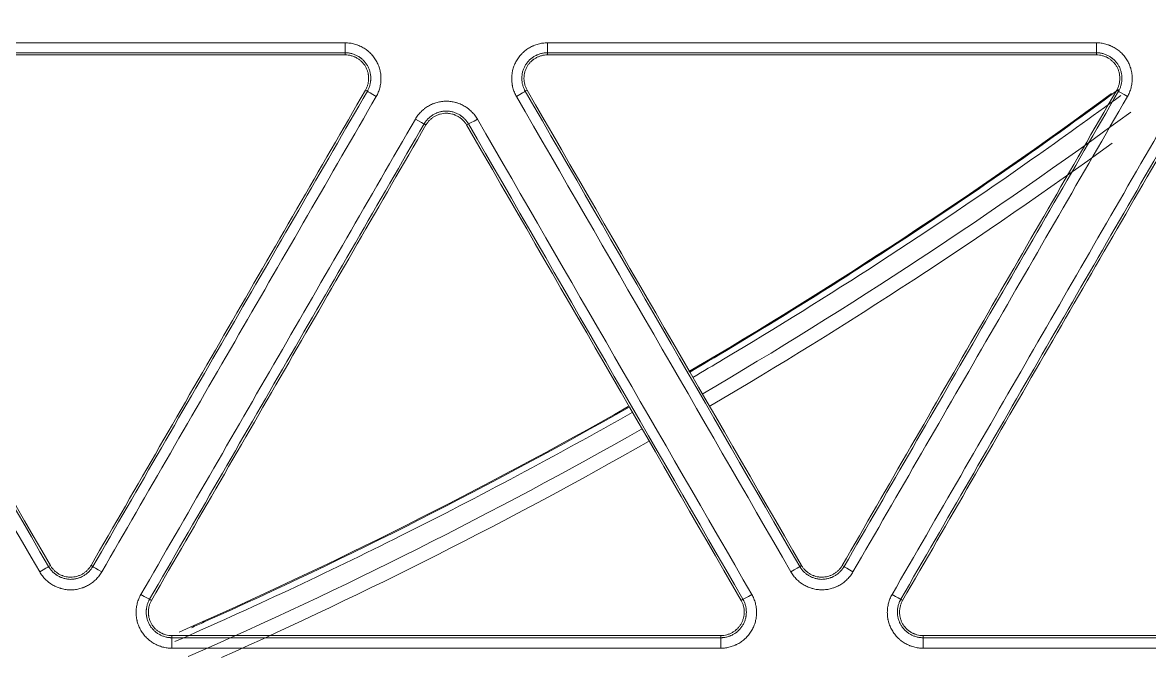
# Model space of a CAD drawing. Header units: inches. Extents: x 405346 to 489838, y -25612 to 14934.
# Drawn here: x 462880 to 462932.5, y 4109 to 4139.5 of the extents above; entities that cross this region are included whole.
import ezdxf

# ---------------------------------------------------------------- set-up
doc = ezdxf.new("R2010")
doc.units = ezdxf.units.IN
doc.header["$LTSCALE"] = 200
doc.header["$MEASUREMENT"] = 0
doc.layers.add('SS-EQ', color=2, linetype='Continuous', lineweight=20)

# ---------------------------------------------------------------- blocks, each defined once
blk = doc.blocks.new('4way무풍')
at = {"layer": 'SS-EQ'}
for p, q in [((100.279, -183.474), (100.279, -183.374)), ((109.701, -183.374), (109.701, -183.474)), ((135.276, -183.474), (135.276, -183.374)), ((101.313, -185.166), (101.227, -185.116)), ((108.754, -185.116), (108.667, -185.166)), ((136.31, -185.166), (136.224, -185.116)), ((104.043, -186.741), (103.956, -186.691)), ((106.025, -186.691), (105.938, -186.741)), ((86.458, -207.314), (86.544, -207.264)), ((88.44, -207.264), (88.526, -207.314)), ((121.455, -207.314), (121.541, -207.264)), ((123.437, -207.264), (123.523, -207.314)), ((91.168, -208.84), (91.255, -208.89)), ((118.726, -208.89), (118.812, -208.84)), ((126.165, -208.84), (126.252, -208.89)), ((92.203, -210.531), (92.203, -210.63)), ((117.778, -210.63), (117.778, -210.531)), ((127.2, -210.531), (127.2, -210.631))]:
    blk.add_line(p, q, dxfattribs=at)
for radius, start, end in [(229.825, 300.39833, 306.27512), (231.045, 300.39816, 306.32849), (231.709, 300.39603, 305.94479), (229.825, 293.74776, 299.58406), (231.045, 293.72815, 299.58813), (231.709, 294.07347, 299.58812)]:
    blk.add_arc((0, 0), radius, start, end, dxfattribs=at)
for centre, major_axis, ratio, start_param, end_param in [((100.279, -182.9), (0, 0.474), 0.006116, 3.1765, 4.682511), ((109.701, -182.9), (0, 0.474), 0.00686, 3.1765, 4.683223), ((135.276, -182.9), (0, 0.474), 0.009218, 3.176501, 4.685646), ((101.724, -185.402), (-0.41, 0.237), 0.02321, 0.034916, 1.591175), ((108.257, -185.402), (-0.41, -0.237), 0.029086, 1.561559, 3.106671), ((136.72, -185.402), (-0.41, 0.237), 0.019, 0.034913, 1.59226), ((103.546, -186.454), (0.41, -0.237), 0.023258, 4.732866, 6.248269), ((106.435, -186.454), (0.41, 0.237), 0.029287, 3.176514, 4.702781), ((86.048, -207.55), (0.41, 0.237), 0.033058, 4.697844, 6.24826), ((88.936, -207.55), (-0.41, 0.237), 0.028956, 0.034921, 1.5922), ((121.044, -207.55), (0.41, 0.237), 0.03232, 4.700471, 6.24826), ((123.933, -207.55), (-0.41, 0.237), 0.026209, 0.034919, 1.592891), ((90.759, -208.602), (0.41, -0.237), 0.029077, 4.733903, 6.248264), ((119.222, -208.602), (0.41, 0.237), 0.032559, 3.176518, 4.700112), ((125.755, -208.602), (-0.41, 0.237), 0.026299, 1.592997, 3.106674), ((92.203, -211.104), (0, 0.474), 0.004049, 4.675931, 6.248394), ((117.778, -211.104), (0, -0.474), 0.005393, 1.535738, 3.106796), ((127.2, -211.104), (0, -0.474), 0.005995, 1.53639, 3.10655)]:
    blk.add_ellipse(centre, major_axis=major_axis, ratio=ratio, start_param=start_param, end_param=end_param, dxfattribs=at)
for points, knots in [([(346.359, 0), (346.359, -27.812), (346.359, -55.624), (346.359, -97.341), (346.359, -111.247), (346.359, -139.059), (346.359, -152.965), (346.359, -180.777), (346.359, -194.683), (346.359, -222.494), (346.359, -236.4), (346.359, -257.259), (346.358, -264.212), (346.359, -272.903), (346.359, -274.641), (346.359, -277.249), (346.359, -278.118), (346.358, -279.856), (346.358, -280.725), (346.358, -282.029), (346.358, -282.463), (346.358, -283.333), (346.359, -283.767), (346.359, -284.419), (346.359, -284.636), (346.359, -285.071), (346.358, -285.288), (346.355, -285.723), (346.353, -285.94), (346.346, -286.374), (346.341, -286.592), (346.322, -287.243), (346.305, -287.678), (346.262, -288.546), (346.236, -288.98), (346.174, -289.849), (346.138, -290.283), (346.078, -290.934), (346.057, -291.151), (346.012, -291.585), (345.894, -292.666), (345.748, -293.741), (345.479, -295.45), (345.327, -296.299), (344.817, -298.834), (344.407, -300.505), (343.687, -302.982), (343.172, -304.624), (342.294, -307.059), (341.638, -308.663), (341.119, -309.858), (340.941, -310.256), (340.714, -310.751), (340.668, -310.85), (340.576, -311.047), (340.437, -311.343), (339.919, -312.422), (339.029, -314.158), (338.177, -315.66), (336.854, -317.881), (335.912, -319.32), (334.41, -321.418), (333.379, -322.796), (331.741, -324.801), (330.589, -326.095), (329.702, -327.051), (329.403, -327.366), (329.024, -327.758), (328.947, -327.836), (328.795, -327.992), (328.566, -328.224), (327.719, -329.07), (326.303, -330.412), (324.35, -332.111), (322.332, -333.722), (320.944, -334.738), (319.535, -335.724), (318.819, -336.202), (317.367, -337.13), (315.893, -338.028), (314.376, -338.866), (313.222, -339.473), (312.835, -339.671), (312.249, -339.963), (312.054, -340.059), (311.662, -340.249), (309.896, -341.094), (308.103, -341.848), (305.68, -342.75), (304.055, -343.316), (302.408, -343.813), (299.923, -344.506), (298.245, -344.898), (295.697, -345.382), (294.842, -345.525), (293.766, -345.682), (293.551, -345.712), (293.12, -345.771), (292.903, -345.799), (292.254, -345.88), (291.821, -345.929), (290.523, -346.062), (289.657, -346.132), (288.357, -346.21), (287.924, -346.232), (287.057, -346.265), (286.624, -346.277), (285.974, -346.288), (285.757, -346.291), (285.323, -346.293), (285.107, -346.294), (284.673, -346.294), (284.456, -346.294), (284.023, -346.294), (283.806, -346.293), (283.156, -346.293), (282.722, -346.293), (281.855, -346.293), (281.421, -346.293), (280.121, -346.293), (279.253, -346.294), (277.519, -346.294), (276.652, -346.294), (274.051, -346.294), (272.316, -346.294), (267.113, -346.294), (263.645, -346.293), (256.708, -346.293), (253.239, -346.294), (242.833, -346.294), (235.896, -346.294), (222.022, -346.294), (215.084, -346.294), (194.273, -346.294), (180.399, -346.294), (152.65, -346.294), (138.775, -346.294), (111.027, -346.294), (97.152, -346.294), (69.404, -346.294), (55.529, -346.294), (34.718, -346.294), (27.78, -346.294), (13.906, -346.294), (6.969, -346.294), (0.032, -346.294)], [0, 0, 0, 0, 0.125, 0.125, 0.1875, 0.1875, 0.25, 0.25, 0.3125, 0.3125, 0.375, 0.375, 0.40625, 0.40625, 0.414063, 0.414063, 0.417969, 0.417969, 0.421875, 0.421875, 0.423828, 0.423828, 0.425781, 0.425781, 0.426758, 0.426758, 0.427734, 0.427734, 0.428711, 0.428711, 0.429688, 0.429688, 0.431641, 0.431641, 0.433594, 0.433594, 0.435547, 0.435547, 0.436523, 0.436523, 0.4375, 0.441406, 0.441406, 0.445313, 0.445313, 0.453125, 0.453125, 0.457031, 0.460938, 0.464844, 0.464844, 0.466797, 0.466797, 0.467285, 0.467285, 0.467773, 0.46875, 0.472656, 0.476563, 0.476563, 0.484375, 0.484375, 0.488281, 0.492188, 0.496094, 0.496094, 0.498047, 0.498047, 0.498535, 0.498535, 0.499023, 0.5, 0.503906, 0.507813, 0.511719, 0.515625, 0.515625, 0.519531, 0.519531, 0.523438, 0.527344, 0.527344, 0.529297, 0.529297, 0.530273, 0.530273, 0.53125, 0.539063, 0.539063, 0.542969, 0.546875, 0.546875, 0.554688, 0.554688, 0.558594, 0.558594, 0.55957, 0.55957, 0.560547, 0.560547, 0.5625, 0.5625, 0.566406, 0.566406, 0.568359, 0.568359, 0.570313, 0.570313, 0.571289, 0.571289, 0.572266, 0.572266, 0.573242, 0.573242, 0.574219, 0.574219, 0.576172, 0.576172, 0.578125, 0.578125, 0.582031, 0.582031, 0.585938, 0.585938, 0.59375, 0.59375, 0.609375, 0.609375, 0.625, 0.625, 0.65625, 0.65625, 0.6875, 0.6875, 0.75, 0.75, 0.8125, 0.8125, 0.875, 0.875, 0.9375, 0.9375, 0.96875, 0.96875, 1, 1, 1, 1]), ([(0.032, -345.099), (6.961, -345.099), (13.891, -345.099), (27.75, -345.099), (34.679, -345.099), (55.467, -345.099), (69.326, -345.098), (97.044, -345.098), (110.903, -345.097), (138.621, -345.096), (152.48, -345.096), (180.197, -345.094), (194.056, -345.092), (214.845, -345.09), (221.774, -345.089), (235.633, -345.086), (242.562, -345.085), (256.421, -345.082), (263.351, -345.081), (272.013, -345.079), (273.745, -345.079), (276.343, -345.079), (277.21, -345.078), (278.942, -345.078), (279.808, -345.077), (281.107, -345.076), (281.541, -345.076), (282.407, -345.076), (282.84, -345.076), (283.706, -345.076), (284.139, -345.076), (284.789, -345.074), (285.005, -345.074), (285.438, -345.071), (285.655, -345.069), (286.304, -345.06), (286.737, -345.049), (287.602, -345.017), (288.034, -344.997), (289.33, -344.922), (290.194, -344.853), (291.488, -344.722), (291.92, -344.673), (292.566, -344.593), (292.782, -344.566), (293.212, -344.508), (294.286, -344.358), (295.351, -344.18), (297.891, -343.699), (299.563, -343.307), (302.039, -342.615), (303.679, -342.118), (305.297, -341.551), (307.709, -340.648), (309.296, -339.976), (311.056, -339.138), (311.349, -338.996), (311.641, -338.853), (311.836, -338.756), (311.933, -338.707), (312.418, -338.464), (312.803, -338.265), (313.951, -337.656), (314.704, -337.236), (316.19, -336.364), (316.921, -335.913), (318.363, -334.982), (319.073, -334.502), (320.472, -333.511), (321.849, -332.491), (323.849, -330.872), (325.784, -329.163), (327.03, -327.964), (327.795, -327.195), (327.947, -327.041), (328.25, -326.729), (328.401, -326.573), (328.849, -326.102), (329.145, -325.785), (330.019, -324.826), (331.153, -323.527), (332.763, -321.515), (333.776, -320.132), (334.759, -318.728), (335.235, -318.016), (336.157, -316.57), (336.603, -315.837), (337.465, -314.35), (338.296, -312.842), (339.065, -311.291), (339.481, -310.406), (339.527, -310.308), (339.618, -310.111), (339.754, -309.815), (340.065, -309.123), (340.322, -308.527), (340.821, -307.331), (341.451, -305.727), (342.288, -303.291), (342.776, -301.648), (343.454, -299.169), (343.836, -297.496), (344.302, -294.959), (344.439, -294.108), (344.619, -292.825), (344.702, -292.181), (344.786, -291.427), (344.82, -291.104), (344.842, -290.888), (344.853, -290.779), (344.946, -289.807), (345.01, -288.942), (345.078, -287.644), (345.096, -287.212), (345.116, -286.563), (345.122, -286.347), (345.13, -285.914), (345.133, -285.698), (345.138, -285.266), (345.139, -285.049), (345.14, -284.617), (345.14, -284.4), (345.141, -283.752), (345.141, -283.319), (345.141, -282.67), (345.141, -282.454), (345.141, -282.021), (345.141, -281.805), (345.142, -281.156), (345.142, -280.724), (345.143, -279.426), (345.143, -278.561), (345.144, -276.831), (345.144, -275.966), (345.145, -273.37), (345.145, -271.64), (345.146, -262.989), (345.148, -256.069), (345.152, -235.306), (345.154, -221.465), (345.157, -193.782), (345.159, -179.94), (345.161, -152.257), (345.161, -138.416), (345.162, -110.732), (345.163, -69.208), (345.164, -27.683), (345.164, 0)], [0, 0, 0, 0, 0.03125, 0.03125, 0.0625, 0.0625, 0.125, 0.125, 0.1875, 0.1875, 0.25, 0.25, 0.3125, 0.3125, 0.34375, 0.34375, 0.375, 0.375, 0.40625, 0.40625, 0.414063, 0.414063, 0.417969, 0.417969, 0.421875, 0.421875, 0.423828, 0.423828, 0.425781, 0.425781, 0.427734, 0.427734, 0.428711, 0.428711, 0.429688, 0.429688, 0.431641, 0.431641, 0.433594, 0.433594, 0.4375, 0.4375, 0.439453, 0.439453, 0.44043, 0.44043, 0.441406, 0.445313, 0.445313, 0.453125, 0.453125, 0.457031, 0.460938, 0.460938, 0.46875, 0.46875, 0.469727, 0.470215, 0.470215, 0.470703, 0.470703, 0.472656, 0.472656, 0.476563, 0.476563, 0.480469, 0.480469, 0.484375, 0.484375, 0.488281, 0.492188, 0.496094, 0.5, 0.5, 0.500977, 0.500977, 0.501953, 0.501953, 0.503906, 0.503906, 0.507813, 0.511719, 0.515625, 0.515625, 0.519531, 0.519531, 0.523438, 0.523438, 0.527344, 0.53125, 0.53125, 0.531738, 0.531738, 0.532227, 0.533203, 0.535156, 0.535156, 0.539063, 0.542969, 0.546875, 0.546875, 0.554688, 0.554688, 0.558594, 0.558594, 0.560547, 0.561523, 0.562012, 0.562012, 0.5625, 0.5625, 0.566406, 0.566406, 0.568359, 0.568359, 0.569336, 0.569336, 0.570313, 0.570313, 0.571289, 0.571289, 0.572266, 0.572266, 0.574219, 0.574219, 0.575195, 0.575195, 0.576172, 0.576172, 0.578125, 0.578125, 0.582031, 0.582031, 0.585938, 0.585938, 0.59375, 0.59375, 0.625, 0.625, 0.6875, 0.6875, 0.75, 0.75, 0.8125, 0.8125, 0.875, 1, 1, 1, 1]), ([(100.282, -182.914), (100.356, -182.914), (100.428, -182.919), (100.572, -182.939), (100.643, -182.953), (100.748, -182.982), (100.783, -182.992), (100.835, -183.01), (100.852, -183.017), (100.886, -183.03), (100.903, -183.036), (100.987, -183.071), (101.117, -183.136), (101.238, -183.216), (101.311, -183.272), (101.325, -183.283), (101.354, -183.306), (101.395, -183.342), (101.435, -183.379), (101.512, -183.455), (101.56, -183.509), (101.627, -183.595), (101.648, -183.625), (101.689, -183.686), (101.708, -183.717), (101.763, -183.812), (101.827, -183.942), (101.873, -184.079), (101.896, -184.167), (101.9, -184.185), (101.909, -184.221), (101.912, -184.239), (101.923, -184.293), (101.929, -184.329), (101.943, -184.437), (101.947, -184.509), (101.947, -184.618), (101.946, -184.672), (101.941, -184.727), (101.938, -184.763), (101.936, -184.781), (101.924, -184.872), (101.896, -185.015), (101.851, -185.152), (101.809, -185.253), (101.794, -185.286), (101.762, -185.352), (101.745, -185.385), (101.726, -185.416)], [0, 0, 0, 0, 0.0625, 0.0625, 0.125, 0.125, 0.15625, 0.15625, 0.171875, 0.171875, 0.1875, 0.1875, 0.25, 0.3125, 0.3125, 0.328125, 0.328125, 0.34375, 0.375, 0.375, 0.4375, 0.4375, 0.46875, 0.46875, 0.5, 0.5, 0.5625, 0.625, 0.625, 0.640625, 0.640625, 0.65625, 0.65625, 0.6875, 0.6875, 0.75, 0.75, 0.78125, 0.796875, 0.796875, 0.8125, 0.8125, 0.875, 0.9375, 0.9375, 0.96875, 0.96875, 1, 1, 1, 1]), ([(108.26, -185.416), (108.223, -185.353), (108.191, -185.287), (108.136, -185.153), (108.113, -185.085), (108.086, -184.979), (108.077, -184.944), (108.067, -184.89), (108.064, -184.872), (108.058, -184.836), (108.055, -184.818), (108.044, -184.727), (108.034, -184.583), (108.043, -184.438), (108.055, -184.347), (108.058, -184.329), (108.064, -184.293), (108.067, -184.275), (108.077, -184.221), (108.085, -184.186), (108.113, -184.081), (108.136, -184.012), (108.177, -183.911), (108.192, -183.878), (108.224, -183.813), (108.242, -183.78), (108.296, -183.685), (108.377, -183.565), (108.473, -183.456), (108.538, -183.392), (108.551, -183.379), (108.578, -183.354), (108.592, -183.342), (108.633, -183.306), (108.661, -183.283), (108.748, -183.217), (108.808, -183.177), (108.902, -183.122), (108.95, -183.097), (109, -183.073), (109.033, -183.058), (109.05, -183.05), (109.134, -183.015), (109.272, -182.968), (109.413, -182.939), (109.522, -182.924), (109.558, -182.92), (109.631, -182.915), (109.668, -182.914), (109.704, -182.914)], [0, 0, 0, 0, 0.0625, 0.0625, 0.125, 0.125, 0.15625, 0.15625, 0.171875, 0.171875, 0.1875, 0.1875, 0.25, 0.3125, 0.3125, 0.328125, 0.328125, 0.34375, 0.34375, 0.375, 0.375, 0.4375, 0.4375, 0.46875, 0.46875, 0.5, 0.5, 0.5625, 0.625, 0.625, 0.640625, 0.640625, 0.65625, 0.65625, 0.6875, 0.6875, 0.75, 0.75, 0.78125, 0.796875, 0.796875, 0.8125, 0.8125, 0.875, 0.9375, 0.9375, 0.96875, 0.96875, 1, 1, 1, 1]), ([(135.28, -182.913), (135.354, -182.913), (135.426, -182.918), (135.57, -182.937), (135.641, -182.952), (135.746, -182.98), (135.781, -182.991), (135.833, -183.009), (135.85, -183.015), (135.884, -183.028), (135.901, -183.035), (135.985, -183.07), (136.115, -183.134), (136.236, -183.215), (136.309, -183.27), (136.323, -183.282), (136.352, -183.305), (136.394, -183.34), (136.433, -183.377), (136.511, -183.454), (136.558, -183.508), (136.625, -183.594), (136.646, -183.623), (136.687, -183.684), (136.706, -183.715), (136.761, -183.81), (136.825, -183.94), (136.871, -184.078), (136.894, -184.166), (136.899, -184.184), (136.907, -184.219), (136.911, -184.237), (136.921, -184.291), (136.927, -184.327), (136.941, -184.435), (136.945, -184.507), (136.946, -184.616), (136.944, -184.671), (136.94, -184.725), (136.936, -184.762), (136.934, -184.78), (136.922, -184.871), (136.894, -185.013), (136.849, -185.151), (136.807, -185.251), (136.793, -185.285), (136.76, -185.351), (136.743, -185.383), (136.725, -185.415)], [0, 0, 0, 0, 0.0625, 0.0625, 0.125, 0.125, 0.15625, 0.15625, 0.171875, 0.171875, 0.1875, 0.1875, 0.25, 0.3125, 0.3125, 0.328125, 0.328125, 0.34375, 0.375, 0.375, 0.4375, 0.4375, 0.46875, 0.46875, 0.5, 0.5, 0.5625, 0.625, 0.625, 0.640625, 0.640625, 0.65625, 0.65625, 0.6875, 0.6875, 0.75, 0.75, 0.78125, 0.796875, 0.796875, 0.8125, 0.8125, 0.875, 0.9375, 0.9375, 0.96875, 0.96875, 1, 1, 1, 1]), ([(101.313, -185.166), (101.315, -185.163), (101.317, -185.16), (101.32, -185.154), (101.325, -185.146), (101.329, -185.137), (101.339, -185.119), (101.345, -185.108), (101.362, -185.072), (101.373, -185.049), (101.402, -184.976), (101.435, -184.878), (101.454, -184.776), (101.463, -184.711), (101.464, -184.698), (101.467, -184.672), (101.468, -184.659), (101.47, -184.62), (101.471, -184.594), (101.471, -184.516), (101.468, -184.464), (101.458, -184.387), (101.454, -184.361), (101.444, -184.31), (101.438, -184.284), (101.418, -184.208), (101.402, -184.159), (101.363, -184.063), (101.34, -184.017), (101.301, -183.949), (101.287, -183.926), (101.257, -183.883), (101.242, -183.862), (101.195, -183.8), (101.16, -183.762), (101.105, -183.707), (101.076, -183.68), (101.046, -183.655), (101.026, -183.638), (101.016, -183.63), (100.964, -183.591), (100.877, -183.533), (100.784, -183.487), (100.712, -183.457), (100.687, -183.447), (100.638, -183.43), (100.613, -183.423), (100.537, -183.402), (100.487, -183.392), (100.41, -183.381), (100.371, -183.377), (100.325, -183.375), (100.302, -183.374), (100.293, -183.374), (100.286, -183.374), (100.283, -183.374), (100.279, -183.374)], [0, 0, 0, 0, 0.003906, 0.003906, 0.007812, 0.015625, 0.015625, 0.03125, 0.03125, 0.0625, 0.0625, 0.125, 0.1875, 0.1875, 0.203125, 0.203125, 0.21875, 0.21875, 0.25, 0.25, 0.3125, 0.3125, 0.34375, 0.34375, 0.375, 0.375, 0.4375, 0.4375, 0.5, 0.5, 0.53125, 0.53125, 0.5625, 0.5625, 0.625, 0.625, 0.65625, 0.671875, 0.671875, 0.6875, 0.6875, 0.75, 0.8125, 0.8125, 0.84375, 0.84375, 0.875, 0.875, 0.9375, 0.9375, 0.96875, 0.984375, 0.992187, 0.996094, 0.996094, 1, 1, 1, 1]), ([(100.279, -183.474), (100.328, -183.474), (100.376, -183.478), (100.47, -183.491), (100.563, -183.51), (100.653, -183.541), (100.709, -183.564), (100.72, -183.569), (100.742, -183.579), (100.774, -183.594), (100.806, -183.611), (100.867, -183.647), (100.907, -183.673), (100.964, -183.717), (100.982, -183.732), (101.018, -183.763), (101.036, -183.78), (101.087, -183.83), (101.15, -183.901), (101.203, -183.98), (101.239, -184.042), (101.251, -184.064), (101.272, -184.107), (101.281, -184.129), (101.308, -184.195), (101.323, -184.24), (101.341, -184.308), (101.349, -184.343), (101.355, -184.379), (101.359, -184.402), (101.361, -184.414), (101.368, -184.474), (101.374, -184.569), (101.368, -184.664), (101.359, -184.735), (101.356, -184.759), (101.346, -184.806), (101.341, -184.829), (101.323, -184.898), (101.308, -184.943), (101.272, -185.031), (101.251, -185.074), (101.227, -185.116)], [0, 0, 0, 0, 0.0625, 0.0625, 0.125, 0.1875, 0.1875, 0.203125, 0.203125, 0.21875, 0.25, 0.25, 0.3125, 0.3125, 0.34375, 0.34375, 0.375, 0.375, 0.4375, 0.5, 0.5, 0.53125, 0.53125, 0.5625, 0.5625, 0.625, 0.625, 0.65625, 0.671875, 0.671875, 0.6875, 0.6875, 0.75, 0.8125, 0.8125, 0.84375, 0.84375, 0.875, 0.875, 0.9375, 0.9375, 1, 1, 1, 1]), ([(109.701, -183.374), (109.698, -183.374), (109.695, -183.374), (109.688, -183.374), (109.678, -183.374), (109.668, -183.374), (109.649, -183.375), (109.636, -183.376), (109.596, -183.378), (109.57, -183.381), (109.493, -183.392), (109.391, -183.413), (109.293, -183.447), (109.233, -183.472), (109.221, -183.477), (109.197, -183.488), (109.161, -183.505), (109.127, -183.524), (109.06, -183.563), (109.016, -183.591), (108.954, -183.639), (108.934, -183.655), (108.895, -183.689), (108.875, -183.707), (108.82, -183.762), (108.785, -183.801), (108.722, -183.883), (108.693, -183.926), (108.654, -183.994), (108.641, -184.018), (108.618, -184.065), (108.608, -184.088), (108.578, -184.16), (108.562, -184.21), (108.542, -184.285), (108.534, -184.323), (108.527, -184.361), (108.523, -184.387), (108.521, -184.4), (108.513, -184.465), (108.506, -184.569), (108.513, -184.672), (108.523, -184.75), (108.527, -184.776), (108.537, -184.827), (108.543, -184.853), (108.562, -184.928), (108.579, -184.977), (108.608, -185.049), (108.624, -185.085), (108.645, -185.126), (108.656, -185.146), (108.661, -185.154), (108.664, -185.16), (108.666, -185.163), (108.667, -185.166)], [0, 0, 0, 0, 0.003906, 0.003906, 0.007812, 0.015625, 0.015625, 0.03125, 0.03125, 0.0625, 0.0625, 0.125, 0.1875, 0.1875, 0.203125, 0.203125, 0.21875, 0.25, 0.25, 0.3125, 0.3125, 0.34375, 0.34375, 0.375, 0.375, 0.4375, 0.4375, 0.5, 0.5, 0.53125, 0.53125, 0.5625, 0.5625, 0.625, 0.625, 0.65625, 0.671875, 0.671875, 0.6875, 0.6875, 0.75, 0.8125, 0.8125, 0.84375, 0.84375, 0.875, 0.875, 0.9375, 0.9375, 0.96875, 0.984375, 0.992188, 0.996094, 0.996094, 1, 1, 1, 1]), ([(108.754, -185.116), (108.73, -185.074), (108.708, -185.031), (108.672, -184.942), (108.642, -184.852), (108.624, -184.759), (108.615, -184.688), (108.613, -184.664), (108.61, -184.616), (108.609, -184.592), (108.609, -184.521), (108.612, -184.473), (108.621, -184.402), (108.625, -184.379), (108.634, -184.332), (108.64, -184.308), (108.658, -184.239), (108.688, -184.149), (108.73, -184.063), (108.766, -184.001), (108.778, -183.98), (108.805, -183.941), (108.819, -183.921), (108.863, -183.865), (108.894, -183.83), (108.945, -183.779), (108.971, -183.755), (108.999, -183.732), (109.017, -183.717), (109.027, -183.71), (109.075, -183.673), (109.154, -183.62), (109.239, -183.578), (109.305, -183.55), (109.328, -183.542), (109.373, -183.526), (109.396, -183.519), (109.465, -183.5), (109.511, -183.491), (109.606, -183.478), (109.653, -183.474), (109.701, -183.474)], [0, 0, 0, 0, 0.0625, 0.0625, 0.125, 0.1875, 0.1875, 0.21875, 0.21875, 0.25, 0.25, 0.3125, 0.3125, 0.34375, 0.34375, 0.375, 0.375, 0.4375, 0.5, 0.5, 0.53125, 0.53125, 0.5625, 0.5625, 0.625, 0.625, 0.65625, 0.671875, 0.671875, 0.6875, 0.6875, 0.75, 0.8125, 0.8125, 0.84375, 0.84375, 0.875, 0.875, 0.9375, 0.9375, 1, 1, 1, 1]), ([(136.31, -185.166), (136.312, -185.163), (136.313, -185.16), (136.317, -185.154), (136.321, -185.146), (136.326, -185.137), (136.335, -185.119), (136.341, -185.108), (136.359, -185.072), (136.369, -185.049), (136.399, -184.976), (136.431, -184.878), (136.451, -184.776), (136.459, -184.711), (136.461, -184.698), (136.463, -184.672), (136.464, -184.659), (136.467, -184.62), (136.468, -184.594), (136.468, -184.516), (136.464, -184.464), (136.454, -184.387), (136.45, -184.361), (136.44, -184.31), (136.435, -184.284), (136.415, -184.208), (136.398, -184.159), (136.359, -184.063), (136.336, -184.017), (136.297, -183.949), (136.283, -183.926), (136.254, -183.883), (136.239, -183.862), (136.191, -183.8), (136.157, -183.762), (136.102, -183.707), (136.073, -183.68), (136.043, -183.655), (136.023, -183.638), (136.012, -183.63), (135.96, -183.591), (135.874, -183.533), (135.781, -183.487), (135.709, -183.457), (135.684, -183.447), (135.634, -183.43), (135.61, -183.423), (135.534, -183.402), (135.483, -183.392), (135.406, -183.381), (135.368, -183.377), (135.322, -183.375), (135.299, -183.374), (135.289, -183.374), (135.283, -183.374), (135.279, -183.374), (135.276, -183.374)], [0, 0, 0, 0, 0.003906, 0.003906, 0.007812, 0.015625, 0.015625, 0.03125, 0.03125, 0.0625, 0.0625, 0.125, 0.1875, 0.1875, 0.203125, 0.203125, 0.21875, 0.21875, 0.25, 0.25, 0.3125, 0.3125, 0.34375, 0.34375, 0.375, 0.375, 0.4375, 0.4375, 0.5, 0.5, 0.53125, 0.53125, 0.5625, 0.5625, 0.625, 0.625, 0.65625, 0.671875, 0.671875, 0.6875, 0.6875, 0.75, 0.8125, 0.8125, 0.84375, 0.84375, 0.875, 0.875, 0.9375, 0.9375, 0.96875, 0.984375, 0.992188, 0.996094, 0.996094, 1, 1, 1, 1]), ([(135.276, -183.474), (135.324, -183.474), (135.373, -183.478), (135.467, -183.491), (135.56, -183.51), (135.65, -183.541), (135.705, -183.564), (135.716, -183.569), (135.738, -183.579), (135.771, -183.594), (135.802, -183.611), (135.864, -183.647), (135.904, -183.673), (135.96, -183.717), (135.979, -183.732), (136.015, -183.763), (136.033, -183.78), (136.084, -183.83), (136.147, -183.901), (136.2, -183.98), (136.236, -184.042), (136.247, -184.064), (136.268, -184.107), (136.278, -184.128), (136.305, -184.194), (136.32, -184.239), (136.338, -184.308), (136.346, -184.343), (136.352, -184.379), (136.356, -184.402), (136.358, -184.414), (136.365, -184.474), (136.371, -184.569), (136.365, -184.664), (136.356, -184.735), (136.352, -184.759), (136.343, -184.806), (136.338, -184.829), (136.32, -184.898), (136.305, -184.943), (136.269, -185.031), (136.248, -185.074), (136.224, -185.116)], [0, 0, 0, 0, 0.0625, 0.0625, 0.125, 0.1875, 0.1875, 0.203125, 0.203125, 0.21875, 0.25, 0.25, 0.3125, 0.3125, 0.34375, 0.34375, 0.375, 0.375, 0.4375, 0.5, 0.5, 0.53125, 0.53125, 0.5625, 0.5625, 0.625, 0.625, 0.65625, 0.671875, 0.671875, 0.6875, 0.6875, 0.75, 0.8125, 0.8125, 0.84375, 0.84375, 0.875, 0.875, 0.9375, 0.9375, 1, 1, 1, 1]), ([(88.44, -207.264), (90.571, -203.573), (92.702, -199.882), (96.964, -192.499), (99.096, -188.808), (101.227, -185.116)], [0, 0, 0, 0, 0.5, 0.5, 1, 1, 1, 1]), ([(88.526, -207.314), (90.657, -203.623), (92.788, -199.932), (97.051, -192.549), (99.182, -188.857), (101.313, -185.166)], [0, 0, 0, 0, 0.5, 0.5, 1, 1, 1, 1]), ([(136.309, -185.092), (132.717, -187.738), (126.156, -192.282), (119.368, -196.477), (116.336, -198.255)], [0, 0, 0, 0, 0.559344, 1, 1, 1, 1]), ([(123.437, -207.264), (125.568, -203.573), (127.699, -199.882), (131.961, -192.499), (134.093, -188.808), (136.224, -185.116)], [0, 0, 0, 0, 0.5, 0.5, 1, 1, 1, 1]), ([(123.523, -207.314), (125.654, -203.623), (127.785, -199.932), (132.047, -192.549), (134.179, -188.857), (136.31, -185.166)], [0, 0, 0, 0, 0.5, 0.5, 1, 1, 1, 1]), ([(101.726, -185.416), (99.595, -189.108), (97.463, -192.8), (93.201, -200.184), (91.069, -203.876), (88.938, -207.567)], [0, 0, 0, 0, 0.5, 0.5, 1, 1, 1, 1]), ([(103.549, -186.468), (103.586, -186.405), (103.626, -186.345), (103.715, -186.23), (103.763, -186.176), (103.84, -186.099), (103.867, -186.074), (103.908, -186.038), (103.922, -186.026), (103.95, -186.003), (103.965, -185.992), (104.037, -185.936), (104.158, -185.856), (104.288, -185.792), (104.372, -185.756), (104.389, -185.75), (104.424, -185.737), (104.441, -185.73), (104.493, -185.713), (104.527, -185.702), (104.632, -185.673), (104.703, -185.659), (104.811, -185.644), (104.847, -185.641), (104.92, -185.636), (104.957, -185.634), (105.066, -185.634), (105.211, -185.644), (105.353, -185.673), (105.441, -185.697), (105.458, -185.702), (105.493, -185.713), (105.511, -185.719), (105.563, -185.736), (105.597, -185.749), (105.697, -185.791), (105.762, -185.823), (105.856, -185.878), (105.903, -185.907), (105.948, -185.938), (105.978, -185.959), (105.993, -185.97), (106.065, -186.025), (106.175, -186.12), (106.271, -186.229), (106.338, -186.315), (106.359, -186.345), (106.4, -186.405), (106.419, -186.437), (106.438, -186.468)], [0, 0, 0, 0, 0.0625, 0.0625, 0.125, 0.125, 0.15625, 0.15625, 0.171875, 0.171875, 0.1875, 0.1875, 0.25, 0.3125, 0.3125, 0.328125, 0.328125, 0.34375, 0.34375, 0.375, 0.375, 0.4375, 0.4375, 0.46875, 0.46875, 0.5, 0.5, 0.5625, 0.625, 0.625, 0.640625, 0.640625, 0.65625, 0.65625, 0.6875, 0.6875, 0.75, 0.75, 0.78125, 0.796875, 0.796875, 0.8125, 0.8125, 0.875, 0.9375, 0.9375, 0.96875, 0.96875, 1, 1, 1, 1]), ([(136.421, -185.362), (135.051, -186.37), (133.669, -187.364), (127.606, -191.622), (122.812, -194.729), (117.434, -197.937), (116.958, -198.219), (116.48, -198.5)], [0, 0, 0, 0, 0.21362, 0.21362, 0.930466, 0.930466, 1, 1, 1, 1]), ([(136.725, -185.415), (134.593, -189.107), (132.461, -192.799), (128.198, -200.183), (126.067, -203.875), (123.936, -207.566)], [0, 0, 0, 0, 0.5, 0.5, 1, 1, 1, 1]), ([(106.025, -186.691), (106.023, -186.688), (106.021, -186.686), (106.018, -186.68), (106.013, -186.671), (106.008, -186.663), (105.998, -186.646), (105.99, -186.635), (105.968, -186.603), (105.953, -186.581), (105.905, -186.52), (105.836, -186.442), (105.758, -186.374), (105.706, -186.335), (105.695, -186.327), (105.674, -186.312), (105.641, -186.289), (105.608, -186.269), (105.541, -186.23), (105.494, -186.207), (105.422, -186.177), (105.398, -186.167), (105.349, -186.15), (105.324, -186.143), (105.248, -186.122), (105.197, -186.111), (105.094, -186.097), (105.043, -186.094), (104.964, -186.094), (104.938, -186.095), (104.886, -186.098), (104.86, -186.101), (104.783, -186.111), (104.732, -186.122), (104.657, -186.142), (104.619, -186.154), (104.583, -186.167), (104.558, -186.177), (104.546, -186.182), (104.485, -186.207), (104.392, -186.253), (104.306, -186.311), (104.244, -186.358), (104.223, -186.375), (104.184, -186.409), (104.164, -186.427), (104.109, -186.482), (104.075, -186.52), (104.027, -186.582), (104.004, -186.614), (103.979, -186.652), (103.967, -186.671), (103.962, -186.68), (103.959, -186.686), (103.957, -186.688), (103.956, -186.691)], [0, 0, 0, 0, 0.003906, 0.003906, 0.007812, 0.015625, 0.015625, 0.03125, 0.03125, 0.0625, 0.0625, 0.125, 0.1875, 0.1875, 0.203125, 0.203125, 0.21875, 0.25, 0.25, 0.3125, 0.3125, 0.34375, 0.34375, 0.375, 0.375, 0.4375, 0.4375, 0.5, 0.5, 0.53125, 0.53125, 0.5625, 0.5625, 0.625, 0.625, 0.65625, 0.671875, 0.671875, 0.6875, 0.6875, 0.75, 0.8125, 0.8125, 0.84375, 0.84375, 0.875, 0.875, 0.9375, 0.9375, 0.96875, 0.984375, 0.992187, 0.996094, 0.996094, 1, 1, 1, 1]), ([(104.043, -186.741), (104.067, -186.7), (104.094, -186.66), (104.152, -186.584), (104.215, -186.513), (104.287, -186.451), (104.344, -186.407), (104.364, -186.393), (104.404, -186.367), (104.424, -186.354), (104.486, -186.319), (104.529, -186.298), (104.595, -186.27), (104.617, -186.261), (104.662, -186.246), (104.685, -186.239), (104.754, -186.22), (104.848, -186.201), (104.943, -186.194), (105.015, -186.194), (105.039, -186.195), (105.086, -186.198), (105.11, -186.201), (105.181, -186.211), (105.227, -186.22), (105.296, -186.239), (105.33, -186.25), (105.364, -186.262), (105.386, -186.27), (105.397, -186.275), (105.453, -186.298), (105.538, -186.34), (105.617, -186.393), (105.674, -186.436), (105.693, -186.452), (105.729, -186.483), (105.747, -186.499), (105.798, -186.55), (105.829, -186.585), (105.887, -186.66), (105.914, -186.7), (105.938, -186.741)], [0, 0, 0, 0, 0.0625, 0.0625, 0.125, 0.1875, 0.1875, 0.21875, 0.21875, 0.25, 0.25, 0.3125, 0.3125, 0.34375, 0.34375, 0.375, 0.375, 0.4375, 0.5, 0.5, 0.53125, 0.53125, 0.5625, 0.5625, 0.625, 0.625, 0.65625, 0.671875, 0.671875, 0.6875, 0.6875, 0.75, 0.8125, 0.8125, 0.84375, 0.84375, 0.875, 0.875, 0.9375, 0.9375, 1, 1, 1, 1]), ([(90.761, -208.619), (92.892, -204.928), (95.023, -201.236), (99.286, -193.852), (101.417, -190.161), (103.549, -186.468)], [0, 0, 0, 0, 0.5, 0.5, 1, 1, 1, 1]), ([(103.956, -186.691), (101.824, -190.383), (99.693, -194.074), (95.431, -201.457), (93.3, -205.148), (91.168, -208.84)], [0, 0, 0, 0, 0.5, 0.5, 1, 1, 1, 1]), ([(104.043, -186.741), (101.911, -190.433), (99.78, -194.125), (95.517, -201.507), (93.386, -205.199), (91.255, -208.89)], [0, 0, 0, 0, 0.5, 0.5, 1, 1, 1, 1]), ([(125.758, -208.618), (127.889, -204.927), (130.021, -201.235), (134.284, -193.851), (136.415, -190.159), (138.547, -186.467)], [0, 0, 0, 0, 0.5, 0.5, 1, 1, 1, 1]), ([(138.953, -186.691), (136.821, -190.383), (134.69, -194.074), (130.427, -201.457), (128.296, -205.148), (126.165, -208.84)], [0, 0, 0, 0, 0.5, 0.5, 1, 1, 1, 1]), ([(139.039, -186.741), (136.908, -190.433), (134.777, -194.125), (130.514, -201.507), (128.383, -205.199), (126.252, -208.89)], [0, 0, 0, 0, 0.5, 0.5, 1, 1, 1, 1]), ([(113.514, -199.885), (107.08, -203.538), (100.275, -206.98), (93.314, -210.076), (93.114, -210.165)], [0, 0, 0, 0, 0.971247, 1, 1, 1, 1]), ([(113.655, -200.131), (110.118, -202.139), (106.528, -204.054), (99.418, -207.608), (95.901, -209.255), (92.346, -210.813)], [0, 0, 0, 0, 0.51167, 0.51167, 1, 1, 1, 1]), ([(86.458, -207.314), (86.46, -207.317), (86.461, -207.32), (86.465, -207.325), (86.47, -207.334), (86.475, -207.342), (86.485, -207.359), (86.492, -207.37), (86.514, -207.402), (86.53, -207.424), (86.578, -207.485), (86.646, -207.562), (86.725, -207.63), (86.777, -207.67), (86.788, -207.678), (86.809, -207.693), (86.841, -207.715), (86.874, -207.736), (86.942, -207.775), (86.988, -207.798), (87.06, -207.828), (87.084, -207.837), (87.134, -207.854), (87.159, -207.862), (87.235, -207.883), (87.285, -207.893), (87.388, -207.907), (87.44, -207.911), (87.518, -207.911), (87.544, -207.91), (87.597, -207.906), (87.623, -207.903), (87.7, -207.893), (87.75, -207.882), (87.825, -207.862), (87.863, -207.85), (87.899, -207.837), (87.924, -207.828), (87.936, -207.823), (87.997, -207.798), (88.09, -207.751), (88.176, -207.694), (88.238, -207.647), (88.259, -207.63), (88.298, -207.596), (88.317, -207.578), (88.373, -207.523), (88.407, -207.484), (88.455, -207.423), (88.477, -207.391), (88.502, -207.353), (88.514, -207.334), (88.519, -207.325), (88.523, -207.32), (88.524, -207.317), (88.526, -207.314)], [0, 0, 0, 0, 0.003906, 0.003906, 0.007813, 0.015625, 0.015625, 0.03125, 0.03125, 0.0625, 0.0625, 0.125, 0.1875, 0.1875, 0.203125, 0.203125, 0.21875, 0.25, 0.25, 0.3125, 0.3125, 0.34375, 0.34375, 0.375, 0.375, 0.4375, 0.4375, 0.5, 0.5, 0.53125, 0.53125, 0.5625, 0.5625, 0.625, 0.625, 0.65625, 0.671875, 0.671875, 0.6875, 0.6875, 0.75, 0.8125, 0.8125, 0.84375, 0.84375, 0.875, 0.875, 0.9375, 0.9375, 0.96875, 0.984375, 0.992187, 0.996094, 0.996094, 1, 1, 1, 1]), ([(88.44, -207.264), (88.416, -207.306), (88.389, -207.346), (88.33, -207.421), (88.267, -207.492), (88.195, -207.555), (88.138, -207.598), (88.118, -207.612), (88.079, -207.639), (88.058, -207.651), (87.996, -207.687), (87.954, -207.708), (87.888, -207.736), (87.866, -207.744), (87.82, -207.76), (87.797, -207.767), (87.728, -207.786), (87.635, -207.805), (87.54, -207.811), (87.468, -207.811), (87.444, -207.811), (87.396, -207.807), (87.372, -207.805), (87.302, -207.795), (87.255, -207.786), (87.186, -207.767), (87.152, -207.756), (87.119, -207.744), (87.096, -207.735), (87.085, -207.731), (87.03, -207.708), (86.944, -207.665), (86.865, -207.613), (86.808, -207.569), (86.789, -207.554), (86.753, -207.523), (86.736, -207.506), (86.685, -207.456), (86.653, -207.421), (86.595, -207.346), (86.568, -207.306), (86.544, -207.264)], [0, 0, 0, 0, 0.0625, 0.0625, 0.125, 0.1875, 0.1875, 0.21875, 0.21875, 0.25, 0.25, 0.3125, 0.3125, 0.34375, 0.34375, 0.375, 0.375, 0.4375, 0.5, 0.5, 0.53125, 0.53125, 0.5625, 0.5625, 0.625, 0.625, 0.65625, 0.671875, 0.671875, 0.6875, 0.6875, 0.75, 0.8125, 0.8125, 0.84375, 0.84375, 0.875, 0.875, 0.9375, 0.9375, 1, 1, 1, 1]), ([(121.455, -207.314), (121.456, -207.317), (121.458, -207.32), (121.461, -207.325), (121.466, -207.334), (121.472, -207.342), (121.482, -207.359), (121.489, -207.37), (121.511, -207.402), (121.526, -207.424), (121.574, -207.485), (121.643, -207.562), (121.722, -207.631), (121.774, -207.67), (121.784, -207.678), (121.806, -207.693), (121.838, -207.715), (121.871, -207.736), (121.938, -207.775), (121.985, -207.798), (122.057, -207.828), (122.081, -207.837), (122.131, -207.854), (122.156, -207.862), (122.231, -207.883), (122.282, -207.893), (122.385, -207.907), (122.436, -207.911), (122.515, -207.911), (122.541, -207.91), (122.593, -207.906), (122.619, -207.903), (122.696, -207.893), (122.747, -207.882), (122.822, -207.862), (122.859, -207.85), (122.896, -207.837), (122.921, -207.828), (122.933, -207.823), (122.993, -207.798), (123.086, -207.751), (123.173, -207.694), (123.235, -207.647), (123.255, -207.63), (123.295, -207.596), (123.314, -207.578), (123.369, -207.523), (123.404, -207.484), (123.451, -207.423), (123.474, -207.391), (123.499, -207.353), (123.511, -207.334), (123.516, -207.325), (123.519, -207.32), (123.521, -207.317), (123.523, -207.314)], [0, 0, 0, 0, 0.003906, 0.003906, 0.007812, 0.015625, 0.015625, 0.03125, 0.03125, 0.0625, 0.0625, 0.125, 0.1875, 0.1875, 0.203125, 0.203125, 0.21875, 0.25, 0.25, 0.3125, 0.3125, 0.34375, 0.34375, 0.375, 0.375, 0.4375, 0.4375, 0.5, 0.5, 0.53125, 0.53125, 0.5625, 0.5625, 0.625, 0.625, 0.65625, 0.671875, 0.671875, 0.6875, 0.6875, 0.75, 0.8125, 0.8125, 0.84375, 0.84375, 0.875, 0.875, 0.9375, 0.9375, 0.96875, 0.984375, 0.992188, 0.996094, 0.996094, 1, 1, 1, 1]), ([(123.437, -207.264), (123.412, -207.306), (123.385, -207.346), (123.327, -207.421), (123.264, -207.492), (123.192, -207.555), (123.135, -207.598), (123.115, -207.612), (123.075, -207.639), (123.055, -207.651), (122.993, -207.687), (122.951, -207.708), (122.885, -207.736), (122.862, -207.744), (122.817, -207.76), (122.794, -207.767), (122.725, -207.786), (122.632, -207.805), (122.537, -207.811), (122.465, -207.811), (122.441, -207.811), (122.393, -207.807), (122.369, -207.805), (122.298, -207.795), (122.252, -207.786), (122.183, -207.767), (122.149, -207.756), (122.115, -207.744), (122.093, -207.735), (122.082, -207.731), (122.026, -207.708), (121.941, -207.665), (121.862, -207.613), (121.805, -207.569), (121.786, -207.554), (121.75, -207.523), (121.732, -207.506), (121.681, -207.456), (121.65, -207.421), (121.592, -207.346), (121.565, -207.306), (121.541, -207.264)], [0, 0, 0, 0, 0.0625, 0.0625, 0.125, 0.1875, 0.1875, 0.21875, 0.21875, 0.25, 0.25, 0.3125, 0.3125, 0.34375, 0.34375, 0.375, 0.375, 0.4375, 0.5, 0.5, 0.53125, 0.53125, 0.5625, 0.5625, 0.625, 0.625, 0.65625, 0.671875, 0.671875, 0.6875, 0.6875, 0.75, 0.8125, 0.8125, 0.84375, 0.84375, 0.875, 0.875, 0.9375, 0.9375, 1, 1, 1, 1]), ([(88.938, -207.567), (88.901, -207.631), (88.861, -207.691), (88.772, -207.806), (88.724, -207.86), (88.647, -207.937), (88.62, -207.962), (88.579, -207.998), (88.565, -208.01), (88.537, -208.033), (88.522, -208.044), (88.45, -208.099), (88.329, -208.179), (88.199, -208.244), (88.115, -208.279), (88.098, -208.286), (88.063, -208.299), (88.046, -208.305), (87.995, -208.323), (87.96, -208.334), (87.855, -208.362), (87.784, -208.377), (87.676, -208.391), (87.64, -208.395), (87.567, -208.4), (87.531, -208.401), (87.421, -208.401), (87.276, -208.391), (87.134, -208.362), (87.046, -208.339), (87.029, -208.333), (86.994, -208.323), (86.976, -208.317), (86.924, -208.299), (86.89, -208.286), (86.79, -208.244), (86.725, -208.212), (86.631, -208.158), (86.584, -208.129), (86.539, -208.098), (86.509, -208.077), (86.495, -208.066), (86.422, -208.01), (86.312, -207.915), (86.216, -207.807), (86.15, -207.721), (86.128, -207.691), (86.087, -207.63), (86.068, -207.599), (86.049, -207.567)], [0, 0, 0, 0, 0.0625, 0.0625, 0.125, 0.125, 0.15625, 0.15625, 0.171875, 0.171875, 0.1875, 0.1875, 0.25, 0.3125, 0.3125, 0.328125, 0.328125, 0.34375, 0.34375, 0.375, 0.375, 0.4375, 0.4375, 0.46875, 0.46875, 0.5, 0.5, 0.5625, 0.625, 0.625, 0.640625, 0.640625, 0.65625, 0.65625, 0.6875, 0.6875, 0.75, 0.75, 0.78125, 0.796875, 0.796875, 0.8125, 0.8125, 0.875, 0.9375, 0.9375, 0.96875, 0.96875, 1, 1, 1, 1]), ([(123.936, -207.566), (123.899, -207.63), (123.859, -207.69), (123.77, -207.805), (123.722, -207.859), (123.645, -207.936), (123.618, -207.961), (123.577, -207.997), (123.563, -208.009), (123.534, -208.032), (123.52, -208.043), (123.448, -208.098), (123.327, -208.179), (123.197, -208.243), (123.112, -208.278), (123.095, -208.285), (123.061, -208.298), (123.044, -208.304), (122.992, -208.322), (122.957, -208.333), (122.853, -208.361), (122.782, -208.376), (122.674, -208.39), (122.638, -208.394), (122.565, -208.399), (122.528, -208.4), (122.419, -208.4), (122.274, -208.39), (122.132, -208.362), (122.044, -208.338), (122.026, -208.333), (121.991, -208.322), (121.974, -208.316), (121.922, -208.298), (121.888, -208.285), (121.787, -208.243), (121.722, -208.211), (121.628, -208.157), (121.582, -208.128), (121.537, -208.097), (121.507, -208.076), (121.492, -208.065), (121.419, -208.01), (121.31, -207.914), (121.214, -207.806), (121.147, -207.72), (121.126, -207.69), (121.085, -207.629), (121.065, -207.598), (121.047, -207.566)], [0, 0, 0, 0, 0.0625, 0.0625, 0.125, 0.125, 0.15625, 0.15625, 0.171875, 0.171875, 0.1875, 0.1875, 0.25, 0.3125, 0.3125, 0.328125, 0.328125, 0.34375, 0.34375, 0.375, 0.375, 0.4375, 0.4375, 0.46875, 0.46875, 0.5, 0.5, 0.5625, 0.625, 0.625, 0.640625, 0.640625, 0.65625, 0.65625, 0.6875, 0.6875, 0.75, 0.75, 0.78125, 0.796875, 0.796875, 0.8125, 0.8125, 0.875, 0.9375, 0.9375, 0.96875, 0.96875, 1, 1, 1, 1]), ([(92.205, -211.121), (92.131, -211.121), (92.059, -211.116), (91.915, -211.097), (91.844, -211.083), (91.739, -211.054), (91.704, -211.043), (91.652, -211.025), (91.635, -211.019), (91.601, -211.006), (91.584, -210.999), (91.5, -210.964), (91.37, -210.9), (91.249, -210.819), (91.176, -210.764), (91.162, -210.753), (91.133, -210.729), (91.119, -210.718), (91.078, -210.682), (91.052, -210.657), (90.975, -210.58), (90.927, -210.526), (90.86, -210.44), (90.839, -210.411), (90.798, -210.35), (90.779, -210.319), (90.724, -210.224), (90.66, -210.094), (90.614, -209.956), (90.591, -209.868), (90.587, -209.85), (90.578, -209.815), (90.575, -209.797), (90.564, -209.743), (90.558, -209.707), (90.544, -209.599), (90.54, -209.527), (90.54, -209.418), (90.541, -209.364), (90.546, -209.309), (90.549, -209.272), (90.551, -209.254), (90.563, -209.164), (90.591, -209.021), (90.636, -208.884), (90.678, -208.783), (90.693, -208.749), (90.725, -208.684), (90.742, -208.651), (90.761, -208.619)], [0, 0, 0, 0, 0.0625, 0.0625, 0.125, 0.125, 0.15625, 0.15625, 0.171875, 0.171875, 0.1875, 0.1875, 0.25, 0.3125, 0.3125, 0.328125, 0.328125, 0.34375, 0.34375, 0.375, 0.375, 0.4375, 0.4375, 0.46875, 0.46875, 0.5, 0.5, 0.5625, 0.625, 0.625, 0.640625, 0.640625, 0.65625, 0.65625, 0.6875, 0.6875, 0.75, 0.75, 0.78125, 0.796875, 0.796875, 0.8125, 0.8125, 0.875, 0.9375, 0.9375, 0.96875, 0.96875, 1, 1, 1, 1]), ([(91.168, -208.84), (91.167, -208.842), (91.165, -208.845), (91.162, -208.851), (91.157, -208.86), (91.152, -208.868), (91.143, -208.886), (91.137, -208.897), (91.12, -208.933), (91.109, -208.957), (91.08, -209.029), (91.047, -209.127), (91.028, -209.229), (91.019, -209.294), (91.018, -209.307), (91.016, -209.333), (91.015, -209.346), (91.012, -209.385), (91.011, -209.411), (91.011, -209.489), (91.015, -209.541), (91.025, -209.618), (91.029, -209.644), (91.039, -209.695), (91.044, -209.721), (91.064, -209.796), (91.097, -209.895), (91.143, -209.988), (91.182, -210.056), (91.196, -210.078), (91.225, -210.122), (91.24, -210.143), (91.288, -210.204), (91.322, -210.243), (91.377, -210.298), (91.406, -210.324), (91.436, -210.349), (91.456, -210.366), (91.467, -210.374), (91.519, -210.414), (91.605, -210.471), (91.698, -210.517), (91.77, -210.548), (91.795, -210.557), (91.845, -210.574), (91.87, -210.582), (91.945, -210.602), (91.996, -210.613), (92.073, -210.623), (92.111, -210.627), (92.157, -210.63), (92.18, -210.63), (92.19, -210.63), (92.196, -210.63), (92.2, -210.63), (92.203, -210.63)], [0, 0, 0, 0, 0.003906, 0.003906, 0.007812, 0.015625, 0.015625, 0.03125, 0.03125, 0.0625, 0.0625, 0.125, 0.1875, 0.1875, 0.203125, 0.203125, 0.21875, 0.21875, 0.25, 0.25, 0.3125, 0.3125, 0.34375, 0.34375, 0.375, 0.375, 0.4375, 0.5, 0.5, 0.53125, 0.53125, 0.5625, 0.5625, 0.625, 0.625, 0.65625, 0.671875, 0.671875, 0.6875, 0.6875, 0.75, 0.8125, 0.8125, 0.84375, 0.84375, 0.875, 0.875, 0.9375, 0.9375, 0.96875, 0.984375, 0.992187, 0.996094, 0.996094, 1, 1, 1, 1]), ([(92.203, -210.531), (92.155, -210.531), (92.107, -210.528), (92.012, -210.515), (91.919, -210.496), (91.829, -210.465), (91.774, -210.442), (91.763, -210.437), (91.741, -210.427), (91.708, -210.411), (91.677, -210.394), (91.615, -210.359), (91.575, -210.332), (91.519, -210.289), (91.5, -210.274), (91.464, -210.242), (91.446, -210.226), (91.395, -210.176), (91.332, -210.104), (91.279, -210.025), (91.243, -209.963), (91.232, -209.942), (91.211, -209.899), (91.201, -209.877), (91.174, -209.811), (91.159, -209.766), (91.141, -209.697), (91.133, -209.662), (91.127, -209.627), (91.123, -209.603), (91.122, -209.591), (91.114, -209.532), (91.108, -209.437), (91.114, -209.342), (91.123, -209.271), (91.127, -209.247), (91.136, -209.2), (91.141, -209.177), (91.159, -209.107), (91.174, -209.062), (91.21, -208.974), (91.231, -208.932), (91.255, -208.89)], [0, 0, 0, 0, 0.0625, 0.0625, 0.125, 0.1875, 0.1875, 0.203125, 0.203125, 0.21875, 0.25, 0.25, 0.3125, 0.3125, 0.34375, 0.34375, 0.375, 0.375, 0.4375, 0.5, 0.5, 0.53125, 0.53125, 0.5625, 0.5625, 0.625, 0.625, 0.65625, 0.671875, 0.671875, 0.6875, 0.6875, 0.75, 0.8125, 0.8125, 0.84375, 0.84375, 0.875, 0.875, 0.9375, 0.9375, 1, 1, 1, 1]), ([(117.778, -210.63), (117.781, -210.63), (117.784, -210.63), (117.791, -210.63), (117.801, -210.63), (117.811, -210.63), (117.83, -210.629), (117.843, -210.629), (117.883, -210.626), (117.909, -210.623), (117.986, -210.613), (118.088, -210.592), (118.186, -210.558), (118.246, -210.532), (118.258, -210.527), (118.282, -210.516), (118.318, -210.499), (118.352, -210.481), (118.419, -210.442), (118.462, -210.413), (118.524, -210.366), (118.545, -210.349), (118.574, -210.324), (118.584, -210.315), (118.603, -210.297), (118.613, -210.288), (118.659, -210.242), (118.694, -210.203), (118.757, -210.121), (118.786, -210.078), (118.825, -210.01), (118.838, -209.987), (118.86, -209.94), (118.871, -209.916), (118.9, -209.844), (118.917, -209.795), (118.937, -209.72), (118.945, -209.682), (118.952, -209.643), (118.956, -209.618), (118.958, -209.605), (118.966, -209.54), (118.973, -209.436), (118.966, -209.333), (118.956, -209.255), (118.952, -209.229), (118.942, -209.178), (118.937, -209.152), (118.917, -209.077), (118.9, -209.028), (118.871, -208.956), (118.855, -208.92), (118.834, -208.88), (118.823, -208.86), (118.819, -208.851), (118.815, -208.845), (118.814, -208.842), (118.812, -208.84)], [0, 0, 0, 0, 0.003906, 0.003906, 0.007813, 0.015625, 0.015625, 0.03125, 0.03125, 0.0625, 0.0625, 0.125, 0.1875, 0.1875, 0.203125, 0.203125, 0.21875, 0.25, 0.25, 0.3125, 0.3125, 0.34375, 0.34375, 0.359375, 0.359375, 0.375, 0.375, 0.4375, 0.4375, 0.5, 0.5, 0.53125, 0.53125, 0.5625, 0.5625, 0.625, 0.625, 0.65625, 0.671875, 0.671875, 0.6875, 0.6875, 0.75, 0.8125, 0.8125, 0.84375, 0.84375, 0.875, 0.875, 0.9375, 0.9375, 0.96875, 0.984375, 0.992188, 0.996094, 0.996094, 1, 1, 1, 1]), ([(118.726, -208.89), (118.75, -208.931), (118.771, -208.975), (118.807, -209.063), (118.837, -209.153), (118.855, -209.247), (118.864, -209.318), (118.866, -209.342), (118.869, -209.39), (118.87, -209.414), (118.87, -209.485), (118.867, -209.532), (118.858, -209.603), (118.854, -209.627), (118.845, -209.674), (118.84, -209.697), (118.821, -209.767), (118.791, -209.857), (118.75, -209.942), (118.714, -210.005), (118.701, -210.025), (118.674, -210.065), (118.66, -210.084), (118.616, -210.141), (118.585, -210.176), (118.534, -210.226), (118.508, -210.25), (118.481, -210.274), (118.462, -210.289), (118.452, -210.296), (118.405, -210.332), (118.325, -210.385), (118.24, -210.428), (118.174, -210.455), (118.152, -210.464), (118.106, -210.48), (118.083, -210.487), (118.014, -210.506), (117.968, -210.515), (117.874, -210.528), (117.826, -210.531), (117.778, -210.531)], [0, 0, 0, 0, 0.0625, 0.0625, 0.125, 0.1875, 0.1875, 0.21875, 0.21875, 0.25, 0.25, 0.3125, 0.3125, 0.34375, 0.34375, 0.375, 0.375, 0.4375, 0.5, 0.5, 0.53125, 0.53125, 0.5625, 0.5625, 0.625, 0.625, 0.65625, 0.671875, 0.671875, 0.6875, 0.6875, 0.75, 0.8125, 0.8125, 0.84375, 0.84375, 0.875, 0.875, 0.9375, 0.9375, 1, 1, 1, 1]), ([(119.225, -208.619), (119.261, -208.682), (119.293, -208.748), (119.348, -208.881), (119.371, -208.95), (119.399, -209.055), (119.407, -209.091), (119.418, -209.145), (119.421, -209.163), (119.427, -209.199), (119.43, -209.217), (119.441, -209.307), (119.45, -209.452), (119.441, -209.597), (119.43, -209.688), (119.427, -209.706), (119.421, -209.742), (119.418, -209.76), (119.407, -209.814), (119.399, -209.849), (119.372, -209.954), (119.349, -210.023), (119.307, -210.123), (119.293, -210.156), (119.261, -210.222), (119.243, -210.254), (119.188, -210.349), (119.108, -210.47), (119.012, -210.578), (118.947, -210.643), (118.934, -210.655), (118.907, -210.68), (118.893, -210.693), (118.852, -210.729), (118.824, -210.752), (118.737, -210.818), (118.677, -210.858), (118.583, -210.912), (118.535, -210.938), (118.485, -210.962), (118.452, -210.977), (118.435, -210.984), (118.351, -211.02), (118.213, -211.067), (118.071, -211.096), (117.963, -211.111), (117.927, -211.114), (117.854, -211.119), (117.817, -211.121), (117.78, -211.121)], [0, 0, 0, 0, 0.0625, 0.0625, 0.125, 0.125, 0.15625, 0.15625, 0.171875, 0.171875, 0.1875, 0.1875, 0.25, 0.3125, 0.3125, 0.328125, 0.328125, 0.34375, 0.34375, 0.375, 0.375, 0.4375, 0.4375, 0.46875, 0.46875, 0.5, 0.5, 0.5625, 0.625, 0.625, 0.640625, 0.640625, 0.65625, 0.65625, 0.6875, 0.6875, 0.75, 0.75, 0.78125, 0.796875, 0.796875, 0.8125, 0.8125, 0.875, 0.9375, 0.9375, 0.96875, 0.96875, 1, 1, 1, 1]), ([(127.202, -211.12), (127.129, -211.12), (127.056, -211.115), (126.913, -211.096), (126.842, -211.082), (126.737, -211.053), (126.702, -211.042), (126.65, -211.024), (126.633, -211.018), (126.598, -211.005), (126.581, -210.998), (126.497, -210.963), (126.368, -210.899), (126.247, -210.819), (126.174, -210.763), (126.159, -210.752), (126.131, -210.728), (126.117, -210.717), (126.076, -210.681), (126.049, -210.656), (125.972, -210.579), (125.924, -210.525), (125.858, -210.439), (125.837, -210.41), (125.796, -210.349), (125.776, -210.318), (125.722, -210.223), (125.658, -210.093), (125.612, -209.955), (125.589, -209.867), (125.584, -209.85), (125.576, -209.814), (125.572, -209.796), (125.562, -209.742), (125.556, -209.706), (125.542, -209.598), (125.537, -209.526), (125.537, -209.417), (125.539, -209.363), (125.543, -209.308), (125.547, -209.272), (125.549, -209.253), (125.561, -209.163), (125.588, -209.02), (125.634, -208.883), (125.675, -208.782), (125.69, -208.749), (125.723, -208.683), (125.74, -208.65), (125.758, -208.618)], [0, 0, 0, 0, 0.0625, 0.0625, 0.125, 0.125, 0.15625, 0.15625, 0.171875, 0.171875, 0.1875, 0.1875, 0.25, 0.3125, 0.3125, 0.328125, 0.328125, 0.34375, 0.34375, 0.375, 0.375, 0.4375, 0.4375, 0.46875, 0.46875, 0.5, 0.5, 0.5625, 0.625, 0.625, 0.640625, 0.640625, 0.65625, 0.65625, 0.6875, 0.6875, 0.75, 0.75, 0.78125, 0.796875, 0.796875, 0.8125, 0.8125, 0.875, 0.9375, 0.9375, 0.96875, 0.96875, 1, 1, 1, 1]), ([(126.165, -208.84), (126.164, -208.842), (126.162, -208.845), (126.159, -208.851), (126.154, -208.86), (126.149, -208.868), (126.14, -208.886), (126.134, -208.897), (126.117, -208.933), (126.106, -208.957), (126.077, -209.029), (126.044, -209.127), (126.024, -209.229), (126.016, -209.294), (126.015, -209.307), (126.012, -209.333), (126.011, -209.346), (126.009, -209.385), (126.008, -209.411), (126.008, -209.489), (126.011, -209.541), (126.021, -209.618), (126.025, -209.644), (126.035, -209.695), (126.041, -209.721), (126.061, -209.797), (126.094, -209.895), (126.139, -209.988), (126.179, -210.056), (126.193, -210.078), (126.222, -210.122), (126.237, -210.143), (126.285, -210.204), (126.319, -210.243), (126.374, -210.298), (126.403, -210.324), (126.433, -210.35), (126.453, -210.366), (126.463, -210.374), (126.516, -210.414), (126.602, -210.471), (126.695, -210.518), (126.767, -210.548), (126.792, -210.557), (126.841, -210.574), (126.866, -210.582), (126.942, -210.603), (126.992, -210.613), (127.07, -210.623), (127.108, -210.627), (127.154, -210.63), (127.177, -210.63), (127.187, -210.63), (127.193, -210.63), (127.197, -210.631), (127.2, -210.631)], [0, 0, 0, 0, 0.003906, 0.003906, 0.007813, 0.015625, 0.015625, 0.03125, 0.03125, 0.0625, 0.0625, 0.125, 0.1875, 0.1875, 0.203125, 0.203125, 0.21875, 0.21875, 0.25, 0.25, 0.3125, 0.3125, 0.34375, 0.34375, 0.375, 0.375, 0.4375, 0.5, 0.5, 0.53125, 0.53125, 0.5625, 0.5625, 0.625, 0.625, 0.65625, 0.671875, 0.671875, 0.6875, 0.6875, 0.75, 0.8125, 0.8125, 0.84375, 0.84375, 0.875, 0.875, 0.9375, 0.9375, 0.96875, 0.984375, 0.992187, 0.996094, 0.996094, 1, 1, 1, 1]), ([(127.2, -210.531), (127.152, -210.531), (127.103, -210.528), (127.009, -210.515), (126.916, -210.496), (126.826, -210.465), (126.77, -210.442), (126.759, -210.437), (126.738, -210.427), (126.705, -210.411), (126.674, -210.394), (126.612, -210.359), (126.572, -210.332), (126.515, -210.289), (126.497, -210.274), (126.461, -210.242), (126.443, -210.226), (126.392, -210.176), (126.329, -210.104), (126.276, -210.025), (126.24, -209.963), (126.229, -209.942), (126.208, -209.899), (126.198, -209.877), (126.171, -209.811), (126.156, -209.766), (126.138, -209.697), (126.13, -209.662), (126.124, -209.627), (126.12, -209.603), (126.118, -209.591), (126.111, -209.532), (126.105, -209.437), (126.111, -209.342), (126.12, -209.271), (126.124, -209.247), (126.133, -209.2), (126.138, -209.177), (126.156, -209.107), (126.171, -209.062), (126.207, -208.974), (126.228, -208.932), (126.252, -208.89)], [0, 0, 0, 0, 0.0625, 0.0625, 0.125, 0.1875, 0.1875, 0.203125, 0.203125, 0.21875, 0.25, 0.25, 0.3125, 0.3125, 0.34375, 0.34375, 0.375, 0.375, 0.4375, 0.5, 0.5, 0.53125, 0.53125, 0.5625, 0.5625, 0.625, 0.625, 0.65625, 0.671875, 0.671875, 0.6875, 0.6875, 0.75, 0.8125, 0.8125, 0.84375, 0.84375, 0.875, 0.875, 0.9375, 0.9375, 1, 1, 1, 1])]:
    blk.add_open_spline(points, degree=3, knots=knots, dxfattribs=at)
for points in [[(74.707, -182.915), (83.232, -182.915), (91.757, -182.915), (100.282, -182.914)], [(109.704, -182.914), (118.23, -182.914), (126.755, -182.913), (135.28, -182.913)], [(100.279, -183.374), (91.754, -183.374), (83.23, -183.374), (74.705, -183.374)], [(100.279, -183.474), (91.755, -183.474), (83.23, -183.474), (74.705, -183.474)], [(135.276, -183.374), (126.751, -183.374), (118.226, -183.374), (109.701, -183.374)], [(135.276, -183.474), (126.751, -183.474), (118.226, -183.474), (109.701, -183.474)], [(73.671, -185.166), (77.933, -192.549), (82.196, -199.932), (86.458, -207.314)], [(73.757, -185.116), (78.02, -192.499), (82.282, -199.882), (86.544, -207.264)], [(108.667, -185.166), (112.93, -192.549), (117.192, -199.932), (121.455, -207.314)], [(108.754, -185.116), (113.016, -192.499), (117.279, -199.882), (121.541, -207.264)], [(86.049, -207.567), (81.787, -200.184), (77.525, -192.801), (73.262, -185.417)], [(121.047, -207.566), (116.785, -200.183), (112.523, -192.8), (108.26, -185.416)], [(118.726, -208.89), (114.463, -201.507), (110.201, -194.125), (105.938, -186.741)], [(118.812, -208.84), (114.55, -201.457), (110.287, -194.074), (106.025, -186.691)], [(106.438, -186.468), (110.7, -193.852), (114.963, -201.236), (119.225, -208.619)], [(92.203, -210.531), (100.728, -210.531), (109.253, -210.531), (117.778, -210.531)], [(92.203, -210.63), (100.728, -210.63), (109.253, -210.63), (117.778, -210.63)], [(127.2, -210.531), (135.725, -210.531), (144.25, -210.531), (152.775, -210.531)], [(127.2, -210.631), (135.725, -210.631), (144.25, -210.631), (152.775, -210.631)], [(117.78, -211.121), (109.255, -211.121), (100.73, -211.121), (92.205, -211.121)], [(152.778, -211.119), (144.253, -211.12), (135.728, -211.12), (127.202, -211.12)]]:
    blk.add_open_spline(points, degree=3, dxfattribs=at)

msp = doc.modelspace()

# ---------------------------------------------------------------- block references
msp.add_blockref('4way무풍', (462794.732, 4321.426))

doc.saveas('drawing.dxf')
